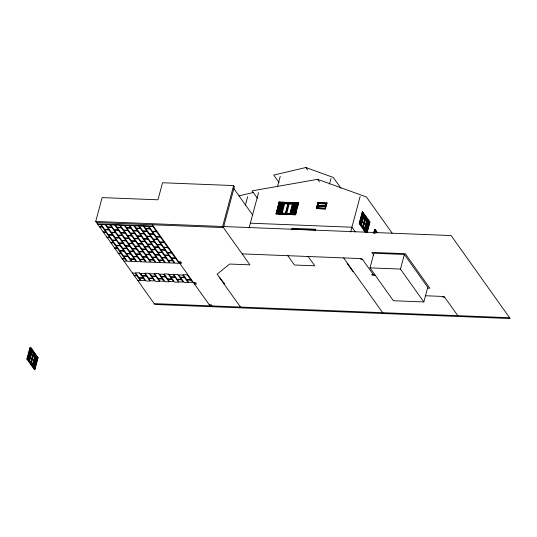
<?xml version="1.0" encoding="UTF-8"?>
<svg xmlns="http://www.w3.org/2000/svg" width="537" height="537" viewBox="0 0 537 537"><rect width="100%" height="100%" fill="white"/><g stroke="black" fill="none" stroke-linecap="round" stroke-linejoin="round"><path stroke-width="0.81" d="M26.85 359.038L29.985 347.345L30.643 347.372L38.046 357.783L34.912 369.476L34.254 369.449L26.85 359.038L27.508 359.065L34.912 369.476M27.306 359.058L30.441 347.365L37.845 357.776M27.508 359.065L30.643 347.372M34.65 368.704L37.516 357.984L35.764 355.521L32.891 366.241L34.851 368.711L27.837 358.85L30.502 348.124L32.757 351.252M29.32 361.032L32.032 351.493L33.314 353.299L30.757 362.851L29.475 361.039M32.26 350.594L29.387 361.307L27.837 358.85M30.602 362.844L33.166 353.292L31.878 351.487M30.837 363.764L33.703 353.044L34.214 353.064M32.361 365.308L34.918 355.762L33.63 353.95L35.073 355.762L32.361 365.308L31.072 363.502L33.422 354.749M33.784 353.957L31.072 363.502M32.462 350.601L31.952 350.58L35.462 355.507L32.891 366.241M34.71 369.463L37.724 357.998L30.71 348.137M95.727 221.459L451.114 235.555L510.15 318.548L154.763 304.452L95.727 221.459L102.124 197.589L157.972 199.804L162.536 182.755L233.615 185.567L234.394 186.668L223.64 226.795M180.049 261.553L179.633 263.117L181.66 263.197L180.882 262.103L178.848 262.022M194.857 282.368L194.441 283.932L196.468 284.013L195.69 282.918L193.662 282.838M233.615 185.567L222.647 226.493L249.927 264.842L229.621 264.036L217.109 274.185L223.352 282.267L224.446 283.805L223.835 283.778L240.489 307.05M245.422 205.06L247.664 196.69M249.061 228.037L258.579 192.501M277.461 186.715L280.213 176.431M276.206 214.115L279.086 202.066L298.377 202.832L297.793 206.309M287.449 213.988L276.589 213.296L279.462 202.577L297.74 203.301L294.947 214.129L290.376 213.948L293.249 203.228L297.82 203.409M276.669 213.404L279.462 202.577M281.24 213.585L284.113 202.865L279.542 202.684M281.354 213.746L284.033 202.758M282.18 213.27L284.677 203.637L288.033 203.771L285.53 213.404L282.12 213.189L285.53 213.404M285.469 213.323L288.033 203.771M285.926 213.927L288.604 202.939M286.751 213.451L289.248 203.818L292.598 203.953L290.101 213.585L286.691 213.37L290.101 213.585M290.04 213.504L292.598 203.953M293.168 203.12L290.376 213.948M294.947 214.129L297.74 203.301M292.282 214.753L295.498 214.881L298.377 202.832M295.706 214.102L296.545 210.987M291.678 229.829L292.088 228.292L315.447 229.218L315.018 230.816M326.986 202.986L325.496 208.94L316.36 208.578L317.844 202.624L327.06 203.093L317.844 202.624M316.36 208.578L317.924 202.731M317.743 205.812L317.092 208.249L318.226 203.127L326.422 203.563L325.872 206.134L317.743 205.812L318.226 203.127M318.099 205.349L318.569 203.59L326.033 203.973L325.563 205.725L318.152 205.429L318.569 203.59M318.072 206.248L317.602 208L318.011 206.168L325.482 206.544L318.011 206.168M329.496 184.01L330.987 178.445M325.422 206.463L325.214 208.571L318.716 208.309M326.348 203.449L325.039 208.322L316.917 208M325.382 207.96L325.704 206.745M350.601 232.065L360.119 196.529M365.69 232.528L359.213 223.419L362.347 211.726L369.953 222.143L367.234 232.273M365.892 232.534L359.414 223.426L362.549 211.732M366.288 232.414L359.743 223.211L362.609 212.498L364.16 214.954L360.985 225.661M361.193 224.889L363.448 216.471M363.784 215.847L361.226 225.392L362.509 227.205L365.066 217.653L363.784 215.847L365.22 217.66L362.663 227.211M365.536 218.311L362.978 227.863L364.267 229.668L366.825 220.123L365.536 218.311L366.972 220.123L364.415 229.675M363.133 227.869L365.69 218.317M364.368 214.961L363.858 214.941L367.368 219.868L364.495 230.588L366.113 232.447M364.798 230.601L367.67 219.881L369.422 222.345L366.758 232.299M366.959 232.306L369.624 222.358L362.609 212.498M373.779 233.165L374.826 229.272L377.343 232.534M373.987 233.179L375.027 229.279M374.067 233.092C373.765 224.412 379.74 237.77 374.893 230.031M374.276 233.105L375.094 230.037M374.49 232.736L374.967 230.944L376.256 232.756M369.993 267.869L373.913 253.256L404.374 254.457L427.754 287.329L423.834 301.942L393.373 300.733L369.993 267.869L400.454 269.077L423.834 301.942M400.454 269.077L404.374 254.457M341.008 188.333L333.255 177.438L305.842 167.524L273.749 175.075L279.079 182.567M239.019 195.851L253.679 192.4M392.111 233.092L366.422 196.972L317.609 179.324L252.108 190.863L257.364 198.247M318.3 203.241L326.422 203.563M286.577 202.711L290.591 202.872M284.227 203.033L293.363 203.395M279.911 203.59L283.267 203.724M288.087 203.852L284.677 203.637M292.658 204.033L289.248 203.818M293.625 204.134L296.974 204.268M279.837 203.892L283.187 204.026M293.544 204.436L296.894 204.57M279.757 204.188L283.106 204.322M293.464 204.731L296.813 204.865M317.649 205.671L325.771 205.993M279.676 204.49L283.026 204.624M293.383 205.033L296.733 205.168M279.596 204.785L282.945 204.919M293.303 205.329L296.652 205.463M279.515 205.087L282.865 205.215M293.222 205.631L296.572 205.758M279.435 205.382L282.784 205.517M293.142 205.926L296.491 206.06M279.354 205.684L282.704 205.812M293.061 206.228L296.411 206.356M279.274 205.98L282.623 206.114M292.98 206.523L296.33 206.658M279.193 206.275L282.543 206.409M292.9 206.819L296.256 206.953M317.542 207.92L325.013 208.296M279.112 206.577L282.462 206.711M292.819 207.121L296.176 207.255M279.032 206.873L282.388 207.007M292.746 207.416L296.095 207.55M316.28 208.47L325.496 208.94M278.951 207.175L282.308 207.309M292.665 207.718L296.015 207.853M278.878 207.47L282.227 207.604M292.584 208.014L295.934 208.148M278.797 207.772L282.147 207.906M292.504 208.316L295.853 208.45M278.716 208.067L282.066 208.202M292.423 208.611L295.773 208.745M278.636 208.369L281.985 208.497M292.343 208.913L295.692 209.041M278.555 208.665L281.905 208.799M292.262 209.208L295.612 209.343M278.475 208.967L281.824 209.094M292.182 209.511L295.531 209.638M278.394 209.262L281.744 209.396M292.101 209.806L295.451 209.94M278.314 209.558L281.663 209.692M292.021 210.101L295.377 210.236M278.233 209.86L281.583 209.994M291.94 210.403L295.296 210.538M278.153 210.155L281.509 210.289M291.86 210.699L295.216 210.833M278.072 210.457L281.428 210.591M291.786 211.001L295.135 211.135M277.998 210.752L281.348 210.887M291.705 211.296L295.055 211.43M277.918 211.054L281.267 211.189M291.625 211.598L294.974 211.732M277.837 211.35L281.187 211.484M291.544 211.893L294.894 212.028M277.757 211.652L281.106 211.779M291.463 212.196L294.813 212.323M277.676 211.947L281.026 212.081M291.383 212.491L294.732 212.625M277.595 212.249L280.945 212.377M291.302 212.793L294.652 212.921M277.515 212.545L280.864 212.679M291.222 213.088L294.571 213.223M276.589 213.296L294.867 214.021M275.951 213.76L295.243 214.525M366.12 217.425L365.61 217.404L362.737 228.124L364.052 229.97M278.616 214.209L281.831 214.337M367.368 219.868L367.872 219.888M369.953 222.143L362.347 211.726M359.743 223.211L361.294 225.668M250.356 223.191L351.896 227.218L355.266 231.95M315.192 230.011L292.678 229.111L292.088 228.292M96.506 222.553L223.432 227.587M97.479 223.922L153.327 226.137M97.754 224.305L100.392 224.412L102.01 226.688L99.372 226.58M99.64 226.963L102.285 227.07L105.789 231.997L103.151 231.897M103.426 232.279L106.064 232.38L109.568 237.314L106.93 237.206M107.205 237.589L109.843 237.696L113.347 242.623L110.709 242.523M110.984 242.905L113.622 243.013L117.133 247.94L114.488 247.832M114.764 248.222L117.402 248.322L120.912 253.256L118.268 253.149M242.133 253.88L361.951 258.633L373.249 274.521M362.535 259.458L361.012 259.398L360.428 258.572M118.543 253.531L121.181 253.639L124.691 258.565L122.047 258.465M347.775 263.399L347.063 263.365L352.91 271.588L353.621 271.615M122.322 258.847L124.96 258.948L126.578 261.224L123.94 261.123M374.772 274.582L371.725 274.461L372.316 275.28L375.356 275.4M132.417 273.038L135.055 273.138L136.673 275.414L134.035 275.306M134.304 275.689L136.948 275.796L140.452 280.723L137.814 280.623M427.338 288.107L429.848 288.208L405.307 253.706L371.812 252.377L373.739 255.082M425.385 295.753L444.139 296.498L457.779 315.669M444.723 297.317L443.206 297.256L442.616 296.437M209.249 304.748L211.276 304.828L212.055 305.922M154.179 303.633L509.566 317.723M35.462 355.507L35.966 355.528M37.389 357.756L38.046 357.783M374.826 229.272L377.142 232.521M362.408 213.699L363.69 215.505M367.67 221.096L368.953 222.902M374.886 231.246L376.175 233.051M362.327 213.995L363.609 215.807M367.59 221.392L368.872 223.197M374.806 231.541L375.665 232.749M362.247 214.297L363.536 216.102M367.509 221.694L368.791 223.499M374.725 231.843L375.585 233.045M362.166 214.592L363.455 216.404M367.429 221.989L368.711 223.795M362.086 214.894L363.374 216.7M367.348 222.284L368.63 224.097M362.005 215.189L363.294 216.995M367.268 222.587L368.557 224.392M361.925 215.491L363.213 217.297M367.187 222.882L368.476 224.694M361.844 215.787L363.133 217.592M367.107 223.184L368.395 224.99M361.763 216.089L363.052 217.894M367.026 223.479L368.315 225.292M361.69 216.384L362.972 218.19M366.946 223.781L368.234 225.587M361.609 216.68L362.891 218.492M366.865 224.077L368.154 225.882M361.529 216.982L362.811 218.787M366.784 224.379L368.073 226.184M361.448 217.277L362.73 219.089M366.711 224.674L367.993 226.48M361.367 217.579L362.656 219.385M366.63 224.976L367.912 226.782M361.287 217.874L362.576 219.687M366.549 225.272L367.832 227.077M361.206 218.176L362.495 219.982M366.469 225.567L367.751 227.379M361.126 218.472L362.415 220.277M366.388 225.869L367.677 227.675M361.045 218.774L362.334 220.579M366.308 226.164L367.597 227.977M360.965 219.069L362.253 220.875M366.227 226.466L367.516 228.272M360.884 219.365L362.173 221.177M366.147 226.762L367.436 228.574M360.81 219.667L362.092 221.472M366.066 227.064L367.355 228.869M360.73 219.962L362.012 221.774M365.986 227.359L367.274 229.165M360.649 220.264L361.931 222.07M365.905 227.661L367.194 229.467M360.569 220.559L361.851 222.372M365.831 227.957L367.113 229.762M360.488 220.861L361.77 222.667M365.751 228.259L367.033 230.064M360.408 221.157L361.696 222.969M365.67 228.554L366.952 230.36M360.327 221.459L361.616 223.264M365.59 228.849L366.872 230.662M360.246 221.754L361.535 223.56M365.509 229.151L366.791 230.957M360.166 222.056L361.455 223.862M365.428 229.447L366.717 231.259M360.085 222.352L361.374 224.157M365.348 229.749L366.637 231.554M360.005 222.647L361.294 224.459M365.267 230.044L366.556 231.856M363.844 230.554L364.771 231.856M317.609 179.324L319.361 181.788M305.842 167.524L307.594 169.994M326.033 203.973L325.563 205.725M343.673 257.908L383.223 313.514M279.086 202.066L279.341 202.422M308.137 256.498L314.763 265.815L294.451 265.01L287.825 255.693M233.87 188.615L252.578 214.907M219.257 277.213L223.936 283.784M152.354 224.768L210.027 305.842M30.502 349.339L31.79 351.144M35.764 356.736L37.046 358.541M30.421 349.634L31.71 351.446M35.684 357.031L36.966 358.837M30.341 349.936L31.629 351.742M35.603 357.333L36.885 359.139M30.26 350.231L31.549 352.044M35.523 357.629L36.811 359.434M30.179 350.533L31.468 352.339M35.442 357.924L36.731 359.736M30.099 350.829L31.388 352.634M35.361 358.226L36.65 360.032M30.018 351.131L31.307 352.937M35.281 358.521L36.57 360.334M29.944 351.426L31.227 353.232M35.2 358.823L36.489 360.629M29.864 351.728L31.146 353.534M35.12 359.119L36.409 360.931M29.783 352.024L31.065 353.829M35.039 359.421L36.328 361.226M29.703 352.319L30.985 354.131M34.965 359.716L36.248 361.522M29.622 352.621L30.911 354.427M34.885 360.018L36.167 361.824M29.542 352.916L30.831 354.729M34.804 360.314L36.086 362.119M29.461 353.218L30.75 355.024M34.724 360.616L36.006 362.421M29.381 353.514L30.669 355.326M34.643 360.911L35.932 362.717M29.3 353.816L30.589 355.622M34.563 361.206L35.851 363.019M29.22 354.111L30.508 355.917M34.482 361.508L35.771 363.314M29.139 354.413L30.428 356.219M34.402 361.804L35.69 363.616M29.065 354.709L30.347 356.514M34.321 362.106L35.61 363.911M28.985 355.004L30.267 356.816M34.24 362.401L35.529 364.214M28.904 355.306L30.186 357.112M34.16 362.703L35.449 364.509M28.823 355.601L30.106 357.414M34.086 362.999L35.368 364.804M28.743 355.903L30.025 357.709M34.006 363.301L35.288 365.106M28.662 356.199L29.951 358.011M33.925 363.596L35.207 365.402M28.582 356.501L29.871 358.307M33.844 363.891L35.127 365.704M28.501 356.796L29.79 358.609M33.764 364.193L35.046 365.999M28.421 357.098L29.71 358.904M33.683 364.489L34.972 366.301M28.34 357.394L29.629 359.199M33.603 364.791L34.892 366.596M28.26 357.696L29.548 359.501M33.522 365.086L34.811 366.899M28.186 357.991L29.468 359.797M33.442 365.388L34.73 367.194M28.105 358.286L29.387 360.099M33.361 365.684L34.65 367.496M30.582 349.037L28.025 358.588L29.307 360.394L31.864 350.849L30.582 349.037M35.845 356.434L33.281 365.986L34.569 367.791L37.127 358.246L35.845 356.434M279.166 202.18L276.031 213.867L295.323 214.632L298.458 202.946L279.166 202.18M279.992 203.295L277.434 212.84L280.784 212.974L283.348 203.429L279.992 203.295M293.699 203.838L291.141 213.384L294.491 213.518L297.055 203.973L293.699 203.838M362.488 213.397L359.931 222.949L361.213 224.755L363.771 215.209L362.488 213.397M367.744 220.794L365.187 230.346L366.476 232.152L369.033 222.607L367.744 220.794M105.165 224.6L101.104 224.439L104.608 229.373L108.675 229.534L105.165 224.6M109.937 224.788L105.876 224.627L107.494 226.903L111.555 227.064L109.937 224.788M114.71 224.976L110.649 224.815L114.153 229.749L118.214 229.91L114.71 224.976M119.483 225.171L115.421 225.01L117.039 227.279L121.1 227.44L119.483 225.171M124.255 225.359L120.194 225.198L123.698 230.125L127.759 230.286L124.255 225.359M129.028 225.547L124.967 225.386L126.584 227.661L130.645 227.822L129.028 225.547M133.8 225.735L129.739 225.574L133.243 230.507L137.304 230.668L133.8 225.735M138.573 225.923L134.512 225.762L136.13 228.037L140.191 228.198L138.573 225.923M143.345 226.117L139.284 225.956L142.788 230.883L146.849 231.044L143.345 226.117M148.118 226.305L144.057 226.144L145.675 228.42L149.736 228.574L148.118 226.305M152.891 226.493L148.83 226.332L152.333 231.266L156.395 231.427L152.891 226.493M111.83 227.446L107.769 227.285L111.273 232.219L115.334 232.38L111.83 227.446M121.375 227.822L117.308 227.661L120.818 232.595L124.879 232.756L121.375 227.822M130.914 228.205L126.853 228.044L130.363 232.971L134.425 233.132L130.914 228.205M140.459 228.581L136.398 228.42L139.909 233.353L143.97 233.514L140.459 228.581M150.004 228.963L145.943 228.802L149.454 233.729L153.515 233.89L150.004 228.963M108.944 229.917L104.883 229.755L108.393 234.682L112.455 234.844L108.944 229.917M118.489 230.292L114.428 230.131L117.939 235.065L122 235.226L118.489 230.292M128.034 230.668L123.973 230.507L127.477 235.441L131.545 235.602L128.034 230.668M137.579 231.051L133.518 230.89L137.022 235.817L141.083 235.978L137.579 231.051M147.125 231.427L143.064 231.266L146.567 236.199L150.629 236.361L147.125 231.427M156.67 231.809L152.609 231.648L156.113 236.575L160.174 236.736L156.67 231.809M115.609 232.763L111.548 232.602L115.052 237.529L119.113 237.69L115.609 232.763M125.155 233.139L121.094 232.977L124.597 237.911L128.658 238.072L125.155 233.139M134.7 233.514L130.632 233.353L134.143 238.287L138.204 238.448L134.7 233.514M144.238 233.897L140.177 233.736L143.688 238.663L147.749 238.824L144.238 233.897M153.783 234.273L149.722 234.112L153.233 239.046L157.294 239.207L153.783 234.273M112.723 235.226L108.662 235.065L112.173 239.999L116.234 240.16L112.723 235.226M122.268 235.609L118.207 235.448L121.718 240.375L125.779 240.536L122.268 235.609M131.813 235.985L127.752 235.824L131.263 240.757L135.324 240.918L131.813 235.985M141.359 236.361L137.297 236.199L140.808 241.133L144.869 241.294L141.359 236.361M150.904 236.743L146.843 236.582L150.347 241.509L154.408 241.67L150.904 236.743M160.449 237.119L156.388 236.958L159.892 241.892L163.953 242.053L160.449 237.119M119.389 238.072L115.327 237.911L118.831 242.845L122.892 243.006L119.389 238.072M128.934 238.455L124.873 238.294L128.377 243.221L132.438 243.382L128.934 238.455M138.479 238.831L134.418 238.67L137.922 243.603L141.983 243.764L138.479 238.831M148.024 239.207L143.963 239.046L147.467 243.979L151.528 244.14L148.024 239.207M157.569 239.589L153.501 239.428L157.012 244.355L161.073 244.516L157.569 239.589M116.502 240.542L112.441 240.381L115.952 245.308L120.013 245.469L116.502 240.542M126.047 240.918L121.986 240.757L125.497 245.691L129.558 245.852L126.047 240.918M135.593 241.301L131.531 241.14L135.042 246.067L139.103 246.228L135.593 241.301M145.138 241.677L141.077 241.516L144.587 246.449L148.648 246.611L145.138 241.677M154.683 242.053L150.622 241.892L154.132 246.825L158.193 246.986L154.683 242.053M164.228 242.435L160.167 242.274L163.671 247.201L167.739 247.362L164.228 242.435M123.168 243.389L119.107 243.227L122.611 248.154L126.672 248.316L123.168 243.389M132.713 243.764L128.652 243.603L132.156 248.537L136.217 248.698L132.713 243.764M142.258 244.147L138.197 243.986L141.701 248.913L145.762 249.074L142.258 244.147M151.803 244.523L147.742 244.362L151.246 249.296L155.307 249.457L151.803 244.523M161.348 244.906L157.287 244.744L160.791 249.671L164.852 249.833L161.348 244.906M120.288 245.859L116.22 245.698L119.731 250.625L123.792 250.786L120.288 245.859M129.826 246.235L125.765 246.074L129.276 251.001L133.337 251.162L129.826 246.235M139.372 246.611L135.311 246.449L138.821 251.383L142.882 251.544L139.372 246.611M148.917 246.993L144.856 246.832L148.366 251.759L152.427 251.92L148.917 246.993M158.462 247.369L154.401 247.208L157.912 252.142L161.973 252.303L158.462 247.369M168.007 247.752L163.946 247.591L167.457 252.518L171.518 252.679L168.007 247.752M126.947 248.705L122.886 248.544L126.396 253.471L130.457 253.632L126.947 248.705M136.492 249.081L132.431 248.92L135.935 253.847L139.996 254.008L136.492 249.081M146.037 249.457L141.976 249.296L145.48 254.229L149.541 254.39L146.037 249.457M155.582 249.839L151.521 249.678L155.025 254.605L159.086 254.766L155.582 249.839M165.127 250.215L161.066 250.054L164.57 254.988L168.631 255.149L165.127 250.215M124.067 251.168L120.006 251.007L123.51 255.941L127.571 256.102L124.067 251.168M133.612 251.551L129.551 251.39L133.055 256.317L137.116 256.478L133.612 251.551M143.157 251.927L139.09 251.766L142.6 256.693L146.661 256.854L143.157 251.927M152.696 252.303L148.635 252.142L152.146 257.075L156.207 257.236L152.696 252.303M162.241 252.685L158.18 252.524L161.691 257.451L165.752 257.612L162.241 252.685M171.786 253.061L167.725 252.9L171.236 257.834L175.297 257.995L171.786 253.061M130.726 254.014L126.665 253.853L130.176 258.787L134.237 258.948L130.726 254.014M140.271 254.397L136.21 254.236L139.721 259.163L143.782 259.324L140.271 254.397M149.816 254.773L145.755 254.612L149.259 259.539L153.327 259.7L149.816 254.773M159.361 255.149L155.3 254.988L158.804 259.921L162.865 260.083L159.361 255.149M168.907 255.531L164.846 255.37L168.35 260.297L172.411 260.458L168.907 255.531M127.846 256.485L123.785 256.324L127.289 261.25L131.35 261.412L127.846 256.485M137.391 256.861L133.33 256.699L136.834 261.633L140.895 261.794L137.391 256.861M146.937 257.243L142.876 257.082L146.379 262.009L150.441 262.17L146.937 257.243M156.482 257.619L152.421 257.458L155.925 262.385L159.986 262.546L156.482 257.619M166.027 257.995L161.959 257.834L165.47 262.768L169.531 262.929L166.027 257.995M175.565 258.378L171.504 258.216L175.015 263.143L179.076 263.305L175.565 258.378M134.505 259.331L130.444 259.17L132.062 261.445L136.123 261.6L134.505 259.331M144.05 259.707L139.989 259.546L141.607 261.821L145.668 261.982L144.05 259.707M153.595 260.089L149.534 259.928L151.152 262.197L155.213 262.358L153.595 260.089M163.141 260.465L159.08 260.304L160.697 262.58L164.758 262.741L163.141 260.465M172.686 260.841L168.625 260.68L170.242 262.955L174.303 263.117L172.686 260.841M139.553 272.944L135.492 272.783L139.002 277.716L143.064 277.877L139.553 272.944M149.098 273.326L145.037 273.165L148.548 278.092L152.609 278.253L149.098 273.326M158.643 273.702L154.582 273.541L158.093 278.468L162.154 278.629L158.643 273.702M168.188 274.078L164.127 273.917L167.638 278.851L171.699 279.012L168.188 274.078M177.734 274.461L173.673 274.3L177.176 279.227L181.244 279.388L177.734 274.461M187.279 274.837L183.218 274.675L186.722 279.609L190.783 279.77L187.279 274.837M144.601 273.521L140.54 273.36L142.157 275.629L146.218 275.79L144.601 273.521M154.146 273.897L150.085 273.736L151.703 276.011L155.764 276.172L154.146 273.897M163.691 274.273L159.63 274.112L161.248 276.387L165.309 276.548L163.691 274.273M173.236 274.655L169.175 274.494L170.793 276.763L174.854 276.924L173.236 274.655M182.781 275.031L178.72 274.87L180.331 277.146L184.399 277.307L182.781 275.031M146.487 276.172L142.426 276.011L145.936 280.945L149.998 281.106L146.487 276.172M156.032 276.555L151.971 276.394L155.482 281.321L159.543 281.482L156.032 276.555M165.577 276.931L161.516 276.77L165.027 281.703L169.088 281.865L165.577 276.931M175.122 277.314L171.061 277.152L174.572 282.079L178.633 282.24L175.122 277.314M184.668 277.689L180.607 277.528L184.117 282.455L188.178 282.616L184.668 277.689M143.332 278.26L139.271 278.099L140.889 280.374L144.95 280.536L143.332 278.26M152.877 278.636L148.816 278.475L150.434 280.75L154.495 280.911L152.877 278.636M162.422 279.018L158.361 278.857L159.979 281.126L164.04 281.287L162.422 279.018M171.968 279.394L167.906 279.233L169.524 281.509L173.585 281.67L171.968 279.394M181.513 279.77L177.452 279.609L179.069 281.885L183.13 282.046L181.513 279.77M191.058 280.153L186.997 279.992L188.615 282.261L192.676 282.422L191.058 280.153"/></g></svg>
